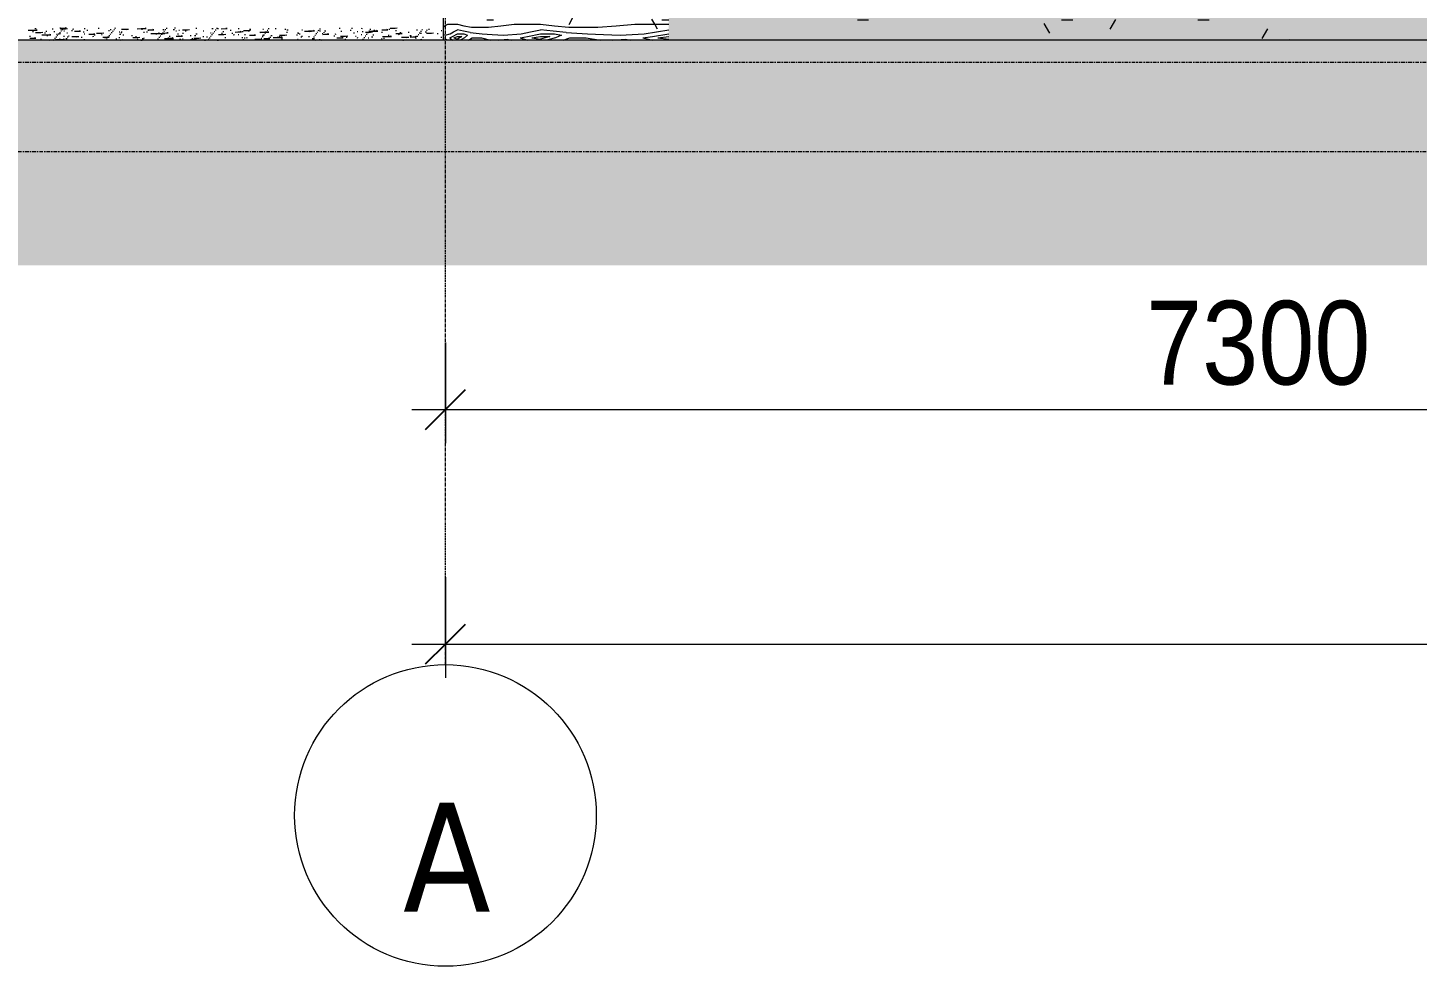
# Model space of a CAD drawing. Header units: millimetres. Extents: x 9199 to 175431, y -4466 to 35300.
# Drawn here: x 15367 to 21587, y -3646 to 555 of the extents above; entities that cross this region are included whole.
import ezdxf

# ---------------------------------------------------------------- set-up
doc = ezdxf.new("R2010")
doc.units = ezdxf.units.MM
doc.linetypes.add('Centre', pattern=[31.75, 6.35, -4.7625, 15.875, -4.7625])
doc.linetypes.add('Grid Line', pattern=[22.225, 12.7, -3.175, 3.175, -3.175])
for name, color, linetype, lineweight in [('A-ANNO-DIMS', 211, 'Continuous', 9), ('A-ANNO-DIMS-150', 211, 'Continuous', 9), ('A-DETL-GENF-2', 9, 'Continuous', 9), ('A-DETL-THIN', 151, 'Continuous', 9), ('A-FLOR', 192, 'Continuous', 9), ('A-FLOR-LEVL-2', 51, 'Centre', 9), ('A-FLOR-PATT', 8, 'Continuous', 9), ('A-WALL', 113, 'Continuous', 9), ('A-WALL-PATT', 111, 'Continuous', 9), ('S-GRID-1', 1, 'Grid Line', 9), ('S-GRID-IDEN', 1, 'Continuous', 9)]:
    doc.layers.add(name, color=color, linetype=linetype, lineweight=lineweight)
doc.styles.add('Tahoma_B_1', font='tahomabd.ttf', dxfattribs={"height": 487.5})
doc.styles.add('UTM Avo', font='', dxfattribs={"width": 0.9, "height": 375})
doc.styles.get('UTM Avo').set_extended_font_data('UTM Avo')
doc.dimstyles.new('1_Dim_chi_tiet_2_5', dxfattribs={"dimscale": 304.8, "dimtxt": 374.737856, "dimasz": 0.590551, "dimexe": 0.492126, "dimexo": 0.0625, "dimgap": 0.049213, "dimtad": 1, "dimdec": 0, "dimrnd": 5, "dimzin": 0, "dimdsep": 46, "dimtxsty": 'UTM Avo', "dimblk1": 'OBLIQUE', "dimblk2": 'OBLIQUE', "dimsah": 1, "dimcen": 0.09, "dimdle": 0.492126, "dimazin": 0, "dimtfac": 1, "dimtdec": 4, "dimtix": 1, "dimtmove": 0, "dimatfit": 3, "dimfxl": 0.984252, "dimfxlon": 1, "dimtvp": 1, "dimtolj": 1, "dimtzin": 0, "dimarcsym": 2})

# ---------------------------------------------------------------- blocks, each defined once
blk = doc.blocks.new('FP_27-TKCS_MẶT ĐỨNG HƯỚNG ĐÔNG')
at = {"layer": 'A-FLOR-PATT'}
for p, q in [((15368.6, 543.9), (15404.2, 546.2)), ((15368.6, 543.9), (15409.3, 544.5)), ((15375.2, 517.1), (15380.1, 517.2)), ((15376.1, 508.4), (15398.1, 509.9)), ((15376.1, 508.4), (15403.4, 508.8)), ((15388.1, 539.2), (15392.4, 539.2)), ((15403.4, 508.8), (15398.1, 509.9)), ((15399.5, 551.9), (15404.5, 552.1)), ((15402.5, 534.2), (15434.5, 535.3)), ((15402.5, 534.2), (15425.2, 534)), ((15409.3, 544.5), (15404.2, 546.2)), ((15423.6, 504.5), (15428.6, 504.6)), ((15425.2, 534), (15434.5, 535.3)), ((15429.7, 523.4), (15465.3, 525.6)), ((15429.7, 523.4), (15470.3, 523.9)), ((15442.3, 532.5), (15447.2, 532.6)), ((15447.9, 539.5), (15452.9, 539.6)), ((15452.6, 520.6), (15456.8, 520.5)), ((15463.4, 500), (15485.6, 500.7)), ((15470.3, 523.9), (15465.3, 525.6)), ((15477, 550.9), (15481.2, 550.9)), ((15480.5, 500), (15485.6, 500.7)), ((15482, 501.8), (15486, 502)), ((15484.6, 538.6), (15488.8, 538.6)), ((15487.4, 508.3), (15491.4, 508.5)), ((15490.7, 502.6), (15526.3, 504.8)), ((15490.7, 502.6), (15531.4, 503)), ((15492.9, 514.8), (15496.9, 515)), ((15495.3, 526.9), (15500.2, 527)), ((15498.3, 521.3), (15502.3, 521.5)), ((15503.7, 527.8), (15507.7, 528)), ((15508.8, 505.5), (15512.5, 505.5)), ((15509.2, 534.3), (15513.2, 534.5)), ((15509.7, 530), (15513.4, 529.9)), ((15510.6, 554.4), (15514.3, 554.4)), ((15512.8, 553.1), (15534.9, 554.7)), ((15512.8, 553.1), (15540.2, 553.6)), ((15513.4, 550.4), (15545.4, 551.6)), ((15513.4, 550.4), (15536.2, 550.3)), ((15514.6, 540.9), (15518.6, 541.1)), ((15517, 501.7), (15521.3, 501.6)), ((15520, 547.4), (15524, 547.6)), ((15525.5, 554), (15529.5, 554.2)), ((15531.4, 503), (15526.3, 504.8)), ((15527.5, 517.4), (15531.2, 517.3)), ((15528.3, 541.9), (15532.1, 541.8)), ((15540.2, 553.6), (15534.9, 554.7)), ((15536.2, 550.3), (15545.4, 551.6)), ((15538, 507.1), (15543, 507.2)), ((15541.4, 532.1), (15545.7, 532.1)), ((15543.7, 514.2), (15548.7, 514.3)), ((15549, 519.8), (15553.3, 519.7)), ((15562.4, 542.5), (15567.3, 542.7)), ((15564.5, 515.6), (15596.5, 516.7)), ((15564.5, 515.6), (15587.3, 515.3)), ((15568, 549.7), (15573, 549.8)), ((15576.6, 539.9), (15598.6, 541.5)), ((15576.6, 539.9), (15603.9, 540.4)), ((15587.3, 515.3), (15596.5, 516.7)), ((15591, 501.2), (15596, 501.4)), ((15603.9, 540.4), (15598.6, 541.5)), ((15605.9, 513.1), (15610.1, 513.1)), ((15613.5, 500.6), (15617.7, 500.6)), ((15615.4, 536.9), (15620.4, 537)), ((15618.4, 503.1), (15622.2, 503)), ((15619.3, 527.8), (15623, 527.8)), ((15620.2, 552.6), (15623.9, 552.5)), ((15632.2, 543.9), (15636.4, 543.9)), ((15640.3, 526.5), (15662.3, 528.1)), ((15640.3, 526.5), (15667.6, 526.9)), ((15658.1, 516.8), (15663.1, 517)), ((15667.6, 526.9), (15662.3, 528.1)), ((15663.8, 524), (15668.8, 524.2)), ((15675.5, 531.8), (15707.5, 533)), ((15675.5, 531.8), (15698.2, 531.6)), ((15682.5, 552.8), (15687.5, 552.9)), ((15696.6, 524.7), (15700.9, 524.7)), ((15698.2, 531.6), (15707.5, 533)), ((15704, 512.9), (15726, 514.4)), ((15704, 512.9), (15731.3, 513.3)), ((15711.1, 511), (15716.1, 511.1)), ((15714, 500.5), (15718, 500.7)), ((15719.4, 507.2), (15723.4, 507.4)), ((15724.8, 513.8), (15728.8, 514)), ((15731.3, 513.3), (15726, 514.4)), ((15728.6, 543.2), (15732.8, 543.2)), ((15730.3, 520.5), (15734.3, 520.7)), ((15735.5, 547.1), (15740.5, 547.3)), ((15735.7, 527.2), (15739.7, 527.4)), ((15741.1, 533.9), (15745.1, 534.1)), ((15746.6, 540.6), (15750.5, 540.8)), ((15752, 547.3), (15756, 547.5)), ((15757.4, 554), (15761.4, 554.3)), ((15761.1, 505.2), (15765.3, 505.2)), ((15775.4, 512), (15779.1, 511.9)), ((15776.2, 537.2), (15780, 537.1)), ((15778.2, 526.8), (15783.2, 526.9)), ((15781.8, 500), (15789.7, 500.5)), ((15783.9, 534.1), (15788.9, 534.2)), ((15785.4, 536.5), (15789.7, 536.5)), ((15786.4, 548.4), (15818.4, 549.6)), ((15786.4, 548.4), (15809.2, 548.2)), ((15792.1, 500), (15789.7, 500.5)), ((15793, 523.8), (15797.3, 523.8)), ((15794, 524.2), (15797.7, 524.1)), ((15794.9, 549.5), (15798.6, 549.4)), ((15809.2, 548.2), (15818.4, 549.6)), ((15831.2, 520.9), (15836.2, 521)), ((15837.5, 512.4), (15869.5, 513.5)), ((15837.5, 512.4), (15860.3, 512.1)), ((15849.9, 516.9), (15854.1, 516.9)), ((15856.6, 551.1), (15892.1, 553.5)), ((15856.6, 551.1), (15897.2, 551.7)), ((15857.5, 504.1), (15861.7, 504.1)), ((15860.3, 512.1), (15869.5, 513.5)), ((15874, 500.2), (15879, 500.4)), ((15876.2, 548.5), (15880.4, 548.5)), ((15879.7, 507.6), (15884.7, 507.7)), ((15885, 509.5), (15888.7, 509.4)), ((15885.9, 535), (15889.6, 534.9)), ((15897.2, 551.7), (15892.1, 553.5)), ((15898.3, 537), (15903.3, 537.1)), ((15904, 544.4), (15909, 544.6)), ((15904.4, 545.4), (15926.5, 547)), ((15904.4, 545.4), (15931.8, 545.9)), ((15917.6, 529.4), (15953.2, 531.7)), ((15917.6, 529.4), (15958.3, 529.8)), ((15931.8, 545.9), (15926.5, 547)), ((15940.6, 528.8), (15944.9, 528.8)), ((15948.5, 529), (15980.5, 530.1)), ((15948.5, 529), (15971.2, 528.7)), ((15948.6, 505.7), (15952.6, 505.9)), ((15951.3, 531.1), (15956.3, 531.2)), ((15958.3, 529.8), (15953.2, 531.7)), ((15954.1, 512.5), (15958.1, 512.7)), ((15959.5, 519.4), (15963.5, 519.6)), ((15964.9, 526.2), (15968.9, 526.4)), ((15968.2, 531.5), (15990.2, 533)), ((15968.2, 531.5), (15995.5, 531.9)), ((15970.4, 533.1), (15974.4, 533.3)), ((15971.2, 528.7), (15980.5, 530.1)), ((15972.6, 547.8), (15976.9, 547.8)), ((15975.8, 539.9), (15979.8, 540.2)), ((15978.6, 507.3), (16014.2, 509.6)), ((15978.6, 507.3), (16019.3, 507.7)), ((15981.2, 546.8), (15985.2, 547)), ((15986.7, 553.7), (15990.7, 553.9)), ((15995.5, 531.9), (15990.2, 533)), ((15994.1, 510.2), (15999.1, 510.3)), ((15999.8, 517.6), (16004.8, 517.7)), ((16005.1, 508.8), (16009.3, 508.7)), ((16019.3, 507.7), (16014.2, 509.6)), ((16018.4, 547.4), (16023.4, 547.6)), ((16024.1, 554.9), (16029.1, 555.1)), ((16029.5, 540.9), (16033.7, 540.9)), ((16031.9, 517.3), (16053.9, 518.8)), ((16031.9, 517.3), (16059.2, 517.6)), ((16037.1, 527.8), (16041.3, 527.8)), ((16041.9, 518.6), (16045.6, 518.5)), ((16042.8, 544.6), (16046.5, 544.5)), ((16047.1, 504), (16052.1, 504.1)), ((16059.2, 517.6), (16053.9, 518.8)), ((16059.4, 545.9), (16091.4, 547.1)), ((16059.4, 545.9), (16082.2, 545.7)), ((16059.7, 505.2), (16063.4, 505.1)), ((16060.6, 531.2), (16064.3, 531.1)), ((16071.4, 541.4), (16076.4, 541.6)), ((16082.2, 545.7), (16091.4, 547.1)), ((16093.9, 520.7), (16098.2, 520.7)), ((16095.6, 502.9), (16117.6, 504.4)), ((16095.6, 502.9), (16122.9, 503.2)), ((16101.5, 507.6), (16105.8, 507.5)), ((16110.6, 508.7), (16142.5, 509.8)), ((16110.6, 508.7), (16133.3, 508.4)), ((16114.2, 520.3), (16119.2, 520.4)), ((16122.9, 503.2), (16117.6, 504.4)), ((16119.9, 527.8), (16124.9, 527.9)), ((16120.2, 553.2), (16124.5, 553.1)), ((16133.3, 508.4), (16142.5, 509.8)), ((16151.5, 516), (16155.2, 515.9)), ((16152.4, 542.2), (16156.1, 542.1)), ((16158.4, 500.3), (16162.6, 500.2)), ((16167.2, 514), (16172.2, 514.2)), ((16174.1, 503.7), (16178.1, 503.9)), ((16179.5, 510.7), (16183.5, 510.9)), ((16184.7, 532.9), (16188.9, 532.8)), ((16184.9, 517.7), (16188.9, 517.9)), ((16190.4, 524.7), (16194.4, 524.9)), ((16191.6, 552), (16196.5, 552.1)), ((16195.8, 531.8), (16199.8, 532)), ((16201.2, 538.8), (16205.2, 539)), ((16206.7, 545.8), (16210.7, 546)), ((16212.1, 552.9), (16216.1, 553.1)), ((16215.7, 500.1), (16220.7, 500.2)), ((16216.7, 552.4), (16220.9, 552.4)), ((16221.5, 525.7), (16253.5, 526.8)), ((16221.5, 525.7), (16244.2, 525.4)), ((16232.3, 550.8), (16254.4, 552.5)), ((16232.3, 550.8), (16259.7, 551.3)), ((16234.3, 530.6), (16239.3, 530.7)), ((16240, 538.3), (16245, 538.4)), ((16244.3, 525.4), (16253.5, 526.8)), ((16249.1, 512.3), (16253.4, 512.2)), ((16259.7, 551.3), (16254.4, 552.5)), ((16273.5, 545.2), (16277.7, 545.2)), ((16281.1, 531.8), (16285.3, 531.8)), ((16287.3, 524.3), (16292.3, 524.4)), ((16296.1, 536.3), (16318.1, 537.9)), ((16296.1, 536.3), (16323.4, 536.7)), ((16308.5, 525.3), (16312.2, 525.3)), ((16309.3, 552), (16313, 551.9)), ((16323.4, 536.7), (16318.1, 537.9)), ((16326.2, 511.5), (16330, 511.4)), ((16327.1, 538.3), (16330.8, 538.2)), ((16330.1, 502.5), (16335.1, 502.7)), ((16332.4, 542.9), (16364.4, 544.1)), ((16332.4, 542.9), (16355.2, 542.7)), ((16335.8, 510.3), (16340.8, 510.4)), ((16337.9, 524.5), (16342.2, 524.5)), ((16345.6, 511), (16349.8, 510.9)), ((16354.4, 541.1), (16359.4, 541.3)), ((16355.2, 542.7), (16364.4, 544.1)), ((16359.8, 521.6), (16381.8, 523.2)), ((16359.8, 521.6), (16387.1, 521.9)), ((16360.1, 548.9), (16365.1, 549)), ((16387.1, 521.9), (16381.8, 523.2)), ((16383.6, 504.6), (16415.6, 505.7)), ((16383.6, 504.6), (16406.3, 504.2)), ((16402.4, 503.5), (16406.6, 503.4)), ((16405.5, 535), (16441.1, 537.4)), ((16405.5, 535), (16446.2, 535.4)), ((16406, 501.8), (16410, 502)), ((16406.3, 504.2), (16415.6, 505.7)), ((16407.4, 534.8), (16412.4, 534.9)), ((16411.5, 509), (16415.5, 509.2)), ((16416.9, 516.2), (16420.9, 516.4)), ((16418.1, 522.6), (16421.8, 522.5)), ((16418.9, 549.6), (16422.7, 549.5)), ((16422.3, 523.3), (16426.3, 523.6)), ((16423.5, 506.6), (16445.5, 508.2)), ((16423.5, 506.6), (16450.8, 507)), ((16427.8, 530.5), (16431.7, 530.7)), ((16428.7, 536.9), (16432.9, 536.9)), ((16433.2, 537.7), (16437.2, 537.9)), ((16438.6, 544.9), (16442.6, 545.2)), ((16446.2, 535.4), (16441.1, 537.4)), ((16444.1, 552.2), (16448, 552.4)), ((16450.8, 507), (16445.5, 508.2)), ((16450.2, 512.8), (16455.2, 512.9)), ((16455.9, 520.6), (16460.9, 520.7)), ((16466.5, 511.7), (16502.1, 514)), ((16466.5, 511.7), (16507.2, 512.1)), ((16474.5, 551.9), (16479.5, 552)), ((16493.2, 515.8), (16497.4, 515.7)), ((16494.5, 521.9), (16526.5, 523)), ((16494.5, 521.9), (16517.3, 521.5)), ((16507.2, 512.1), (16502.1, 514)), ((16503.2, 506.2), (16508.2, 506.3)), ((16517.3, 521.5), (16526.5, 523)), ((16517.5, 549.6), (16521.8, 549.5)), ((16525.1, 535.8), (16529.4, 535.8)), ((16527.5, 545.5), (16532.5, 545.6)), ((16570.3, 523.2), (16575.3, 523.4)), ((16574.1, 504.8), (16577.8, 504.7)), ((16575, 532.2), (16578.7, 532.1)), ((16576, 531.2), (16581, 531.3)), ((16582, 528.3), (16586.2, 528.2)), ((16589.6, 514.4), (16593.8, 514.3)), ((16592.8, 518), (16596.5, 517.9)), ((16593.7, 545.5), (16597.4, 545.4)), ((16605.5, 539.5), (16637.5, 540.6)), ((16605.5, 539.5), (16628.2, 539.2)), ((16623.3, 516.6), (16628.3, 516.8)), ((16623.9, 541.1), (16646, 542.7)), ((16623.9, 541.1), (16651.3, 541.5)), ((16628.2, 539.2), (16637.5, 540.6)), ((16640.7, 506.9), (16644.7, 507.1)), ((16651.3, 541.5), (16646, 542.7)), ((16646.1, 514.2), (16650.1, 514.4)), ((16646.4, 506.7), (16650.7, 506.6)), ((16651.6, 521.5), (16655.6, 521.8)), ((16657, 528.9), (16661, 529.1)), ((16657.5, 500), (16688.6, 501)), ((16662.4, 536.3), (16666.4, 536.5)), ((16667.9, 543.6), (16671.9, 543.9)), ((16671.8, 502), (16676.7, 502.1)), ((16672.7, 540.9), (16677, 540.9)), ((16673.3, 551), (16677.3, 551.2)), ((16682.1, 500), (16688.6, 501)), ((16683.8, 501.6), (16687.5, 501.5)), ((16684.6, 529.3), (16688.3, 529.2)), ((16687.7, 525.8), (16709.7, 527.4)), ((16687.7, 525.8), (16715, 526.1)), ((16690.4, 533.9), (16695.4, 534)), ((16696.1, 541.9), (16701.1, 542)), ((16715, 526.1), (16709.7, 527.4)), ((16737.2, 519.2), (16741.4, 519.2)), ((16743.4, 527.3), (16748.4, 527.4)), ((16751.4, 510.3), (16773.4, 511.9)), ((16751.4, 510.3), (16778.7, 510.6)), ((16761.5, 553.9), (16765.8, 553.8)), ((16767.5, 517.6), (16799.5, 518.7)), ((16767.5, 517.6), (16790.3, 517.2)), ((16769.2, 539.8), (16773.4, 539.7)), ((16778.7, 510.6), (16773.4, 511.9)), ((16786.2, 504.4), (16791.2, 504.5)), ((16790.3, 517.2), (16799.5, 518.7)), ((16791.9, 512.5), (16796.8, 512.6)), ((16810.5, 544.8), (16815.5, 544.9)), ((16816.2, 552.9), (16821.2, 553)), ((16826, 532), (16830.2, 531.9)), ((16833.6, 517.8), (16837.9, 517.7)), ((16840.7, 511), (16844.4, 510.9)), ((16841.6, 539.1), (16845.3, 539)), ((16859.3, 524.6), (16863, 524.4)), ((16860.2, 552.8), (16863.9, 552.7)), ((16863.5, 538.1), (16868.5, 538.2)), ((16866.1, 504.3), (16870.1, 504.5)), ((16871.6, 511.8), (16875.6, 512)), ((16877, 519.3), (16881, 519.5)), ((16878.5, 535.5), (16910.5, 536.7)), ((16878.5, 535.5), (16901.2, 535.2)), ((16882.4, 526.8), (16886.4, 527)), ((16887.9, 534.3), (16891.9, 534.5)), ((16890.5, 509.8), (16894.7, 509.8)), ((16893.3, 541.8), (16897.3, 542.1)), ((16893.4, 540.2), (16929, 542.7)), ((16893.4, 540.2), (16934.1, 540.7)), ((16898.7, 549.4), (16902.7, 549.6)), ((16901.2, 535.2), (16910.5, 536.7)), ((16906.3, 515), (16911.3, 515.1)), ((16912, 523.1), (16916.9, 523.3)), ((16916.8, 544.9), (16921, 544.9)), ((16934.1, 540.7), (16929, 542.7)), ((16950.3, 507.7), (16954, 507.6)), ((16951.2, 536.2), (16954.9, 536.1)), ((16951.8, 545.8), (16973.9, 547.5)), ((16951.8, 545.8), (16979.2, 546.1)), ((16954.5, 515.7), (16990, 518.1)), ((16954.5, 515.7), (16995.1, 516)), ((16959.3, 508), (16964.3, 508.1)), ((16979.2, 546.1), (16973.9, 547.5)), ((16981.2, 522.6), (16985.4, 522.6)), ((16983.6, 549.1), (16988.6, 549.2)), ((16989.4, 553.8), (17021.4, 555)), ((16989.4, 553.8), (17012.2, 553.5)), ((16995.1, 516), (16990, 518.1)), ((17012.2, 553.5), (17021.4, 555)), ((17013.2, 543.7), (17017.4, 543.6)), ((17015.6, 529.9), (17037.6, 531.6)), ((17015.6, 529.9), (17042.9, 530.3)), ((17026.4, 525.8), (17031.4, 525.9)), ((17032.1, 534), (17037.1, 534.2)), ((17042.9, 530.3), (17037.6, 531.6)), ((17040.5, 512.8), (17072.5, 513.9)), ((17040.5, 512.8), (17063.3, 512.4)), ((17045.7, 500.1), (17048.8, 500)), ((17063.3, 512.4), (17072.5, 513.9)), ((17070, 535.7), (17074.3, 535.6)), ((17077.6, 521.1), (17081.9, 521.1)), ((17079.3, 513.9), (17101.3, 515.5)), ((17079.3, 513.9), (17106.6, 514.2)), ((17079.4, 518.8), (17084.4, 518.9)), ((17098.1, 501.7), (17102.1, 501.9)), ((17106.6, 514.2), (17101.3, 515.5)), ((17103.5, 509.4), (17107.5, 509.6)), ((17107.2, 517.3), (17110.9, 517.2)), ((17108.1, 546.2), (17111.8, 546.1)), ((17109, 517.1), (17113, 517.3)), ((17114.4, 524.8), (17118.4, 525)), ((17119.8, 532.5), (17123.8, 532.7)), ((17125, 502.3), (17128.7, 502.2)), ((17125.3, 540.2), (17129.2, 540.4)), ((17125.9, 531.2), (17129.6, 531.1)), ((17127.8, 503.4), (17132.8, 503.5)), ((17130.7, 547.9), (17134.7, 548.1)), ((17134.5, 513), (17138.7, 512.9)), ((17146.5, 536.7), (17151.5, 536.9)), ((17151.5, 531.1), (17183.5, 532.2)), ((17151.5, 531.1), (17174.2, 530.7)), ((17152.2, 545.1), (17157.2, 545.3)), ((17160.8, 548.9), (17165, 548.9)), ((17174.2, 530.7), (17183.5, 532.2)), ((17199.5, 529.7), (17204.5, 529.8)), ((17216.8, 513.9), (17220.6, 513.8)), ((17217.7, 543.2), (17221.4, 543))]:
    blk.add_line(p, q, dxfattribs=at)
blk = doc.blocks.new('FP_39-TKCS_MẶT ĐỨNG HƯỚNG ĐÔNG')
at = {"layer": 'A-WALL'}
blk.add_line((17226.9, 600), (17226.9, 500), dxfattribs=at)
at = {"layer": 'A-WALL-PATT'}
for p, q in [((17226.2, 558.5), (17233.5, 564.6)), ((17233.5, 564.6), (17248, 570.7)), ((17248, 570.7), (17266.9, 570.7)), ((17266.9, 570.7), (17291.4, 570.7)), ((17291.4, 570.7), (17319.9, 564.6)), ((17319.9, 564.6), (17353.2, 558.5)), ((17421.9, 590.4), (17452.8, 590.4)), ((17429.9, 558.5), (17484.3, 564.6)), ((17484.3, 564.6), (17544, 570.7)), ((17544, 570.7), (17601.5, 570.7)), ((17601.5, 570.7), (17662.7, 570.7)), ((17662.7, 570.7), (17724.5, 564.6)), ((17724.5, 564.6), (17788.9, 558.5)), ((17806.3, 600), (17790, 568.7)), ((17918.8, 558.5), (18001, 564.6)), ((18001, 564.6), (18084.9, 570.7)), ((18084.9, 570.7), (18160.7, 570.7)), ((18160.7, 570.7), (18236.9, 570.7)), ((18173.8, 571.3), (18161.3, 593.1)), ((18186.4, 549.6), (18173.8, 571.3)), ((18205.4, 590.4), (18236.9, 590.4)), ((18236.9, 570.7), (18236.9, 570.7)), ((17227.9, 524.9), (17236, 521.9)), ((17232.8, 500), (17239.9, 503.6)), ((17236, 521.9), (17257.9, 528)), ((17237.4, 500), (17236.4, 511.4)), ((17239.9, 503.6), (17244.8, 500)), ((17256.4, 509.7), (17267.8, 515.8)), ((17256.4, 509.7), (17268.2, 500.1)), ((17257.9, 528), (17273.2, 537.2)), ((17267.8, 515.8), (17291.4, 528)), ((17273.2, 537.2), (17291.4, 546.3)), ((17275.1, 509.7), (17291.4, 515.8)), ((17275.1, 509.7), (17291.4, 503.6)), ((17317.3, 540.2), (17291.4, 546.3)), ((17291.4, 528), (17319.9, 528)), ((17291.4, 515.8), (17309.8, 515.8)), ((17309.8, 515.8), (17291.4, 503.6)), ((17322.5, 509.7), (17306.2, 500.6)), ((17347.3, 534.1), (17317.3, 540.2)), ((17319.9, 528), (17336, 521.9)), ((17336, 521.9), (17322.5, 509.7)), ((17340, 500), (17356.2, 509.7)), ((17347.3, 534.1), (17401.4, 528)), ((17353.2, 558.5), (17389.5, 558.5)), ((17356.2, 509.7), (17397.9, 509.7)), ((17389.5, 558.5), (17429.9, 558.5)), ((17397.9, 509.7), (17438.4, 500)), ((17401.4, 528), (17446.7, 525)), ((17446.7, 525), (17496.6, 521.9)), ((17474.9, 500), (17513.5, 503.6)), ((17496.6, 521.9), (17575.8, 528)), ((17513.5, 503.6), (17530.7, 500)), ((17571.1, 509.7), (17603.9, 515.8)), ((17571.1, 509.7), (17604.9, 500)), ((17575.8, 528), (17618.3, 537.2)), ((17603.9, 515.8), (17662.7, 528)), ((17618.3, 537.2), (17662.7, 546.3)), ((17623.2, 509.7), (17662.7, 515.8)), ((17623.2, 509.7), (17662.7, 503.6)), ((17719.2, 540.2), (17662.7, 546.3)), ((17662.7, 528), (17724.5, 528)), ((17662.7, 515.8), (17703.6, 515.8)), ((17703.6, 515.8), (17662.7, 503.6)), ((17695.8, 500.6), (17693.7, 500)), ((17729.7, 509.7), (17695.8, 500.6)), ((17778, 534.1), (17719.2, 540.2)), ((17724.5, 528), (17756.4, 521.9)), ((17756.4, 521.9), (17729.7, 509.7)), ((17764.1, 500), (17794.4, 509.7)), ((17778, 534.1), (17872.8, 528)), ((17788.9, 558.5), (17852.9, 558.5)), ((17794.4, 509.7), (17867.1, 509.7)), ((17852.9, 558.5), (17918.8, 558.5)), ((17867.1, 509.7), (17931.6, 500)), ((17872.8, 528), (17945, 525)), ((17945, 525), (18018.8, 521.9)), ((17986.2, 500), (18042.7, 503.6)), ((18018.8, 521.9), (18127.2, 528)), ((18042.7, 503.6), (18066.1, 500)), ((18121.2, 509.7), (18163.7, 515.8)), ((18121.2, 509.7), (18164.8, 500)), ((18127.2, 528), (18182, 537.2)), ((18163.7, 515.8), (18236.9, 528)), ((18182, 537.2), (18236.9, 546.3)), ((18188.1, 509.7), (18236.9, 515.8)), ((18188.1, 509.7), (18236.9, 503.6))]:
    blk.add_line(p, q, dxfattribs=at)
blk = doc.blocks.new('Grid - M_Grid Head - Circle-353313-TKCS_MẶT ĐỨNG HƯỚNG ĐÔNG')
at = {"layer": 'S-GRID-IDEN'}
blk.add_circle((17236.9, -2970.6), 675, dxfattribs=at)
blk = doc.blocks.new('DIMBLOCK25-TKCS_MẶT ĐỨNG HƯỚNG ĐÔNG')
at = {"layer": 'A-ANNO-DIMS-150'}
for p, q in [((17236.9, -854), (17236.9, -1304)), ((17236.9, -1154), (17236.9, -854)), ((24536.9, -854), (24536.9, -1304)), ((24536.9, -1154), (24536.9, -854)), ((17086.9, -1154), (24536.9, -1154))]:
    blk.add_line(p, q, dxfattribs=at)
at = {"layer": 'A-ANNO-DIMS-150', "lineweight": 25}
for p, q in [((17236.9, -1154), (17326.9, -1064)), ((24536.9, -1154), (24626.9, -1064)), ((17236.9, -1154), (17146.9, -1244)), ((24536.9, -1154), (24446.9, -1244))]:
    blk.add_line(p, q, dxfattribs=at)
at = {"layer": 'A-ANNO-DIMS-150', "color": 0, "insert": (20373.4, -666.8), "char_height": 375, "width": 1232.471, "attachment_point": 1, "line_spacing_factor": 1.110334, "style": 'UTM Avo'}
blk.add_mtext('7300', dxfattribs=at)
blk = doc.blocks.new('_Oblique')
at = {"color": 0, "linetype": 'ByBlock', "lineweight": -2}
blk.add_line((-0.5, -0.5), (0.5, 0.5), dxfattribs=at)
blk = doc.blocks.new('DIMBLOCK42-TKCS_MẶT ĐỨNG HƯỚNG ĐÔNG')
at = {"layer": 'A-ANNO-DIMS-150'}
for p, q in [((17236.9, -1904), (17236.9, -2354)), ((17236.9, -2204), (17236.9, -1904)), ((78236.9, -1904), (78236.9, -2354)), ((78236.9, -2204), (78236.9, -1904)), ((17086.9, -2204), (78386.9, -2204))]:
    blk.add_line(p, q, dxfattribs=at)
at = {"layer": 'A-ANNO-DIMS-150', "lineweight": 25}
for p, q in [((17236.9, -2204), (17326.9, -2114)), ((78236.9, -2204), (78326.9, -2114)), ((17236.9, -2204), (17146.9, -2294)), ((78236.9, -2204), (78146.9, -2294))]:
    blk.add_line(p, q, dxfattribs=at)
at = {"layer": 'A-ANNO-DIMS-150', "color": 0, "insert": (47095, -1716.8), "char_height": 375, "width": 1540.589, "attachment_point": 1, "line_spacing_factor": 1.110334, "style": 'UTM Avo'}
blk.add_mtext('61000', dxfattribs=at)

msp = doc.modelspace()

# ---------------------------------------------------------------- hatches: boundary and pattern name
at = {"layer": 'A-DETL-GENF-2'}
h = msp.add_hatch(dxfattribs=at)
h.set_pattern_fill('FP_17', color=256, style=0, pattern_type=2)
h.set_pattern_definition([(0, (51388.9, 1200), (725.805, 725.805), [725.805, -725.805]), (0, (51388.9, 1472.2), (725.805, 725.805), [725.805, -725.805]), (0, (51388.9, 1744.35), (725.805, 725.805), [725.805, -725.805]), (90, (51479.66, 1835.1), (-725.805, 725.805), [725.805, -725.805]), (90, (51751.84, 1835.1), (-725.805, 725.805), [725.805, -725.805]), (90, (52024, 1835.1), (-725.805, 725.805), [725.805, -725.805])])
h.paths.add_polyline_path([(13035.5, -508.9), (80758.6, -508.9), (80758.6, 500), (13035.5, 500), (13035.5, -238.4)])
at = {"layer": 'A-WALL-PATT'}
h = msp.add_hatch(dxfattribs=at)
h.set_pattern_fill('FP_11', color=256, style=0, pattern_type=2)
h.set_pattern_definition([(0, (51388.93, 1200), (1219.2, 304.8), [50.292, -864.108, 50.292, -864.108, -4876.8]), (0, (51388.93, 1200), (1219.2, 304.8), [-1828.8, 50.292, -1778.508, 50.292, -864.108, -2133.6]), (0, (51388.93, 1200), (1219.2, 304.8), [-4572, 50.292, -559.308, 50.292, -1473.708]), (120, (51846.14, 1352.4), (-873.5645, 903.4582), [50.292, -864.108, 50.292, -5740.908]), (120, (51846.14, 1352.4), (-873.5645, 903.4582), [-964.692, -864.108, 50.292, -1778.508, -3048]), (120, (51846.14, 1352.4), (-873.5645, 903.4582), [-3657.6, 50.292, -864.108, 50.292, -2083.308]), (120, (51846.14, 1352.4), (-873.5645, 903.4582), [-4622.292, -559.308, 50.292, -1473.708]), (240, (51998.54, 1962), (-345.6355, -1208.2582), [50.292, -864.108, 50.292, -5740.908]), (240, (51998.54, 1962), (-345.6355, -1208.2582), [-964.692, -864.108, 50.292, -1778.508, -3048]), (240, (51998.54, 1962), (-345.6355, -1208.2582), [-3657.6, 50.292, -864.108, 50.292, -2083.308]), (240, (51998.54, 1962), (-345.6355, -1208.2582), [-4622.292, -559.308, 50.292, -1473.708])])
h.paths.add_polyline_path([(18236.9, 500), (33837.4, 500), (33837.4, 600), (18236.9, 600), (18236.9, 573.1)])
h = msp.add_hatch(dxfattribs=at)
h.set_pattern_fill('FP_15', color=256, style=0, pattern_type=2)
h.set_pattern_definition([(349.695, (34031.39, 869.39), (3657.59817, -609.61005), [68.155, -6747.38]), (0, (34098.45, 857.2), (609.6, 609.6), [67.056, -542.544]), (18.435, (34165.5, 857.2), (1219.1992, 609.6016), [57.832, -1869.893]), (172.875, (34220.366, 875.49), (4267.1994, -609.5991), [49.148, -4865.604]), (174.806, (34171.6, 881.584), (6096.00395, -609.55472), [67.333, -6665.92]), (194.036, (34104.54, 887.68), (-1828.8022, -609.5924), [75.403, -2438.042]), (9.462, (34080.16, 869.39), (3048.00504, 609.5835), [37.081, -3670.971]), (353.66, (34116.734, 875.49), (-4876.8008, 609.58348), [55.202, -5464.96]), (185.711, (34171.6, 869.39), (-5486.39511, -609.63944), [61.264, -6065.139]), (168.69, (34110.64, 863.3), (2438.4, -609.6026), [31.084, -3077.279]), (354.806, (33976.526, 863.296), (-6096.00395, 609.55472), [67.333, -6665.92]), (348.69, (34043.58, 857.2), (-2438.4, 609.6026), [62.167, -3046.194]), (0, (34104.54, 845), (609.6, 609.6), [73.152, -536.448]), (20.556, (34177.694, 845.01), (3048.0001, 1219.19697), [52.084, -5156.34]), (3.814, (34226.46, 863.296), (8534.40115, 609.58889), [91.643, -9072.654]), (354.806, (34317.9, 869.39), (-6096.00395, 609.55472), [67.333, -6665.92]), (0, (34384.96, 863.3), (609.6, 609.6), [67.056, -542.544]), (5.194, (33842.414, 863.296), (6096.00395, 609.55472), [67.333, -6665.92]), (354.806, (33909.47, 869.39), (-6096.00395, 609.55472), [67.333, -6665.92]), (0, (33842.4, 875.5), (609.6, 609.6), [36.576, -573.024]), (5.194, (33878.99, 875.49), (6096.00395, 609.55472), [67.333, -6665.92]), (0, (33946.05, 881.6), (609.6, 609.6), [60.96, -548.64]), (10.305, (34007.006, 881.584), (-3657.59817, -609.61005), [68.155, -6747.38]), (5.194, (34074.06, 893.776), (6096.00395, 609.55472), [67.333, -6665.92]), (354.806, (34141.12, 899.87), (-6096.00395, 609.55472), [67.333, -6665.92]), (354.806, (34208.174, 893.776), (-6096.00395, 609.55472), [67.333, -6665.92]), (351.87, (34275.23, 887.68), (-3657.60043, 609.5929), [86.21, -4224.312]), (0, (34360.6, 875.5), (609.6, 609.6), [91.44, -518.16]), (347.471, (34336.19, 509.73), (3047.99888, -609.61085), [56.202, -5564.033]), (354.289, (34391.054, 497.536), (-5486.39511, 609.63944), [61.264, -6065.139]), (8.13, (34336.19, 509.73), (3657.60043, 609.5929), [43.105, -4267.418]), (9.462, (34378.86, 515.82), (3048.00504, 609.5835), [74.161, -3633.892]), (0, (33842.4, 528), (609.6, 609.6), [73.152, -536.448]), (350.538, (33915.57, 528.02), (-3048.00504, 609.5835), [37.081, -3670.971]), (201.801, (33952.14, 521.92), (1828.8045, 609.58684), [32.828, -3249.968]), (192.995, (33921.66, 509.73), (5486.39314, 1219.23746), [81.331, -8051.747]), (352.875, (34403.246, 509.73), (-4267.1994, 609.5991), [49.148, -4865.604]), (7.125, (34403.246, 509.73), (4267.1994, 609.5991), [49.148, -4865.604]), (0, (33842.4, 515.8), (609.6, 609.6), [48.768, -560.832]), (194.036, (33891.18, 515.82), (-1828.8022, -609.5924), [50.27, -2463.177]), (356.633, (33976.526, 534.112), (-9753.59439, 609.691875), [103.811, -10277.302]), (357.709, (34080.158, 528.016), (-14630.396648, 609.69909), [152.522, -15099.665]), (3.18, (34232.558, 521.92), (10363.19831, 609.63121), [109.897, -10879.823]), (9.462, (34342.29, 528.02), (3048.00504, 609.5835), [111.242, -3596.81]), (10.305, (33842.414, 473.15), (-3657.59817, -609.61005), [68.155, -6747.38]), (15.945, (33909.47, 485.34), (-2438.4042, -609.58315), [88.759, -4349.196]), (0, (33994.8, 509.7), (609.6, 609.6), [79.248, -530.352]), (351.87, (34074.06, 509.73), (-3657.60043, 609.5929), [86.21, -4224.312]), (3.576, (34159.406, 497.536), (9144.002965, 609.5468), [97.726, -9674.906]), (351.254, (34256.94, 503.63), (4267.20096, -609.58783), [80.18, -7937.856]), (345.964, (34336.19, 491.44), (-1828.8022, 609.5924), [75.403, -2438.042]), (0, (34409.34, 473.15), (609.6, 609.6), [42.672, -566.928]), (174.806, (33976.526, 534.11), (6096.00395, -609.55472), [134.665, -6598.587]), (355.236, (33842.414, 570.69), (-6705.59647, 609.64143), [146.811, -7193.745]), (0, (33988.7, 558.5), (609.6, 609.6), [140.208, -469.392]), (4.086, (34128.926, 558.496), (7924.79503, 609.65274), [171.123, -8385.02]), (0, (34299.6, 570.7), (609.6, 609.6), [152.4, -457.2]), (7.125, (33842.414, 442.67), (4267.1994, 609.5991), [147.443, -4767.311]), (6.34, (33988.72, 460.96), (4876.8008, 609.58348), [110.403, -5409.758]), (357.51, (34098.446, 473.152), (-13411.196973, 609.70439), [140.34, -13893.706]), (353.48, (34238.654, 467.056), (-15849.59217, 1828.855172), [214.749, -21260.135]), (3.013, (33842.414, 838.912), (10972.79715, 609.6408), [115.984, -11482.446]), (351.87, (33958.24, 845.01), (-3657.60043, 609.5929), [129.316, -4181.208]), (357.614, (34086.254, 826.72), (-14020.799432, 609.613717), [146.431, -14496.664]), (10.62, (34232.558, 820.624), (-6705.59246, -1219.23973), [99.236, -9824.334]), (0, (34330.1, 838.9), (609.6, 609.6), [121.92, -487.68]), (356.82, (33842.414, 912.064), (-10363.19831, 609.63121), [109.897, -10879.823]), (6.009, (33952.142, 905.968), (-6095.99899, -609.599175), [116.464, -11529.929]), (6.71, (34067.966, 918.16), (-5486.397345, -609.61573), [104.346, -10330.325]), (354.289, (34171.6, 930.35), (-5486.39511, 609.63944), [122.528, -6003.877]), (347.905, (34293.52, 918.16), (-5486.39487, 1219.22295), [87.281, -8640.862]), (9.462, (34378.86, 899.87), (3048.00504, 609.5835), [74.161, -3633.892]), (3.814, (33842.414, 796.24), (8534.40115, 609.58889), [91.643, -9072.654]), (347.196, (33933.854, 802.336), (-7924.80896, 1828.76326), [137.532, -13615.67]), (0, (34067.97, 771.86), (609.6, 609.6), [152.4, -457.2]), (5.44, (34220.366, 771.856), (-6705.60249, -609.56085), [128.595, -12730.932]), (6.71, (34348.382, 784.048), (-5486.397345, -609.61573), [104.346, -10330.325]), (0, (33842.4, 954.74), (609.6, 609.6), [103.632, -505.968]), (8.13, (33946.05, 954.74), (3657.60043, 609.5929), [172.421, -4138.102]), (357.614, (34116.734, 979.12), (-14020.799432, 609.613717), [146.431, -14496.664]), (354.472, (34263.038, 973.024), (12801.591011, -1219.302898), [189.859, -18796.025]), (6.843, (33842.414, 400), (-10363.195037, -1219.241277), [153.494, -15195.842]), (0, (33994.8, 418.3), (609.6, 609.6), [170.688, -438.912]), (356.348, (34165.502, 418.288), (-18897.604963, 1219.126665), [287.095, -28422.422]), (0, (33842.4, 613.36), (609.6, 609.6), [146.304, -463.296]), (4.764, (33988.72, 613.36), (6705.59647, 609.64143), [146.811, -7193.745]), (358.152, (34135.022, 625.552), (-18287.996238, 609.724117), [189.074, -18718.355]), (357.274, (34323.998, 619.456), (-12192.004244, 609.534153), [128.161, -12687.945]), (354.806, (33842.414, 710.896), (-6096.00395, 609.55472), [134.665, -6598.587]), (0, (33976.5, 698.7), (609.6, 609.6), [195.072, -414.528]), (1.909, (34171.598, 698.704), (17678.401049, 609.553228), [182.982, -18115.176]), (3.576, (34354.478, 704.8), (9144.002965, 609.5468), [97.726, -9674.906])])
h.paths.add_polyline_path([(18236.9, 500), (33837.4, 500), (33837.4, 600), (18236.9, 600), (18236.9, 573.1)])

# ---------------------------------------------------------------- linework, layer by layer
at = {"layer": 'A-DETL-THIN'}
msp.add_line((80758.6, 500), (13035.5, 500), dxfattribs=at)
at = {"layer": 'A-FLOR-LEVL-2'}
for p, q in [((84597.8, 400), (9199.1, 400)), ((82692.8, 0), (9199.1, 0))]:
    msp.add_line(p, q, dxfattribs=at)
at = {"layer": 'S-GRID-1'}
msp.add_line((17236.9, -2295.6), (17236.9, 1454.4), dxfattribs=at)

# ---------------------------------------------------------------- block references
at = {"layer": 'A-FLOR'}
msp.add_blockref('FP_27-TKCS_MẶT ĐỨNG HƯỚNG ĐÔNG', (0, 0), dxfattribs=at)
at = {"layer": 'A-WALL'}
msp.add_blockref('FP_39-TKCS_MẶT ĐỨNG HƯỚNG ĐÔNG', (0, 0), dxfattribs=at)
at = {"layer": 'S-GRID-IDEN'}
msp.add_blockref('Grid - M_Grid Head - Circle-353313-TKCS_MẶT ĐỨNG HƯỚNG ĐÔNG', (0, 0), dxfattribs=at)

# ---------------------------------------------------------------- dimensions: what is measured, and where the dimension line sits
at = {"layer": 'A-ANNO-DIMS'}
for base, p1, p2, override, picture, middle in [((24536.9, -1154), (17236.9, -854), (24536.9, -854), {"dimpost": '<>', "dimfxl": 7300}, 'DIMBLOCK25-TKCS_MẶT ĐỨNG HƯỚNG ĐÔNG', (20886.9, -944.9)), ((78236.9, -2204), (17236.9, -1904), (78236.9, -1904), {"dimpost": '<>', "dimfxl": 61000}, 'DIMBLOCK42-TKCS_MẶT ĐỨNG HƯỚNG ĐÔNG', (47736.9, -1994.9))]:
    dim = msp.add_linear_dim(base=base, p1=p1, p2=p2, dimstyle='1_Dim_chi_tiet_2_5', override=override, dxfattribs=at)
    dim.commit()
    dim.dimension.update_dxf_attribs({"geometry": picture, "text_midpoint": middle})

# ---------------------------------------------------------------- next in the draw order: texts
at = {"layer": 'S-GRID-IDEN', "insert": (17243.2, -3157.9), "char_height": 487.5, "width": 466.5, "attachment_point": 5, "line_spacing_factor": 0.996129, "style": 'Tahoma_B_1', "bg_fill": 3, "box_fill_scale": 1.25, "bg_fill_color": 256, "bg_fill_true_color": 13158600, "bg_fill_transparency": 0}
msp.add_mtext('\\pt1904.99887,3809.99775,5715.0015,7620.00037,9524.99925,11429.99813,13335.00187,15240.00075,17144.99962,19049.9985,20955.00225,22860.00112,24765,26669.99887,28574.99775,30480.0015,32385.00037,34289.99925,36194.99812,38100.00187,40005.00075,41909.99962,43814.9985,45720.00225,47625.00112,49530,51434.99887,53339.99775,55245.0015,57150.00037,59054.99925,60959.99812;A', dxfattribs=at)

doc.saveas('drawing.dxf')
